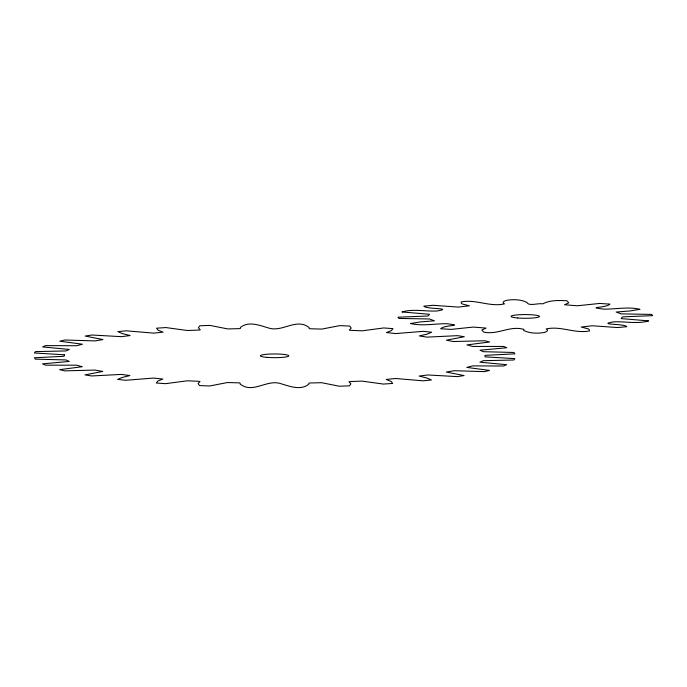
<?xml version="1.0" encoding="UTF-8"?>
<svg xmlns="http://www.w3.org/2000/svg" width="687" height="687" viewBox="0 0 687 687"><rect width="100%" height="100%" fill="white"/><g stroke="black" fill="none" stroke-linecap="round" stroke-linejoin="round"><path stroke-width="1.03" d="M64.286 354.784L64.277 356.081L63.23 356.338L34.35 357.781L35.372 359.146L65.926 359.936L69.267 361.431L42.517 363.861L45.574 365.183L76.626 365.183L82.328 366.721L59.614 369.64L64.569 370.86L94.935 370.07L102.818 371.435L84.965 374.887L91.637 375.961L121.307 374.415L129.912 375.549L122.14 377.498L117.606 379.404L125.747 380.289L153.527 378.065L162.828 379.052L157.873 381.019L156.284 383.011L165.567 383.672L187.208 380.804L198.595 381.294L200.003 381.517L198.088 383.569L199.505 385.57L209.587 385.991L227.44 382.539L239.377 382.865L240.167 383.14L240.081 384.033C252.421 393.831 266.058 379.902 279.463 383.277C288.574 385.793 300.245 391.152 308.892 384.153L308.824 383.26L309.614 382.994L321.559 382.702L339.369 386.223L349.451 385.836L350.894 383.853L348.996 381.783L350.413 381.56L361.809 381.113L383.415 384.067L392.706 383.432L391.135 381.44L386.197 379.456L395.514 378.503L423.269 380.821L431.419 379.971L426.902 378.048L419.147 376.072L427.769 374.965L457.413 376.622L464.103 375.574L446.284 372.053L454.176 370.714L484.541 371.624L489.513 370.413L466.825 367.416L472.544 365.896L503.597 366.008L506.663 364.703L479.938 362.178L483.296 360.684L513.85 360.014L514.889 358.64L484.979 356.836L484.988 355.54L486.035 355.291L514.915 353.848L513.893 352.474L483.339 351.692L480.007 350.19L506.748 347.759L503.691 346.437L472.639 346.446L466.937 344.908L489.659 341.98L484.696 340.761L453.205 341.525L446.447 340.185L464.3 336.733L457.628 335.66L426.979 337.128L419.31 335.926L427.125 334.131L431.659 332.225L423.527 331.34L395.738 333.564L386.438 332.568L391.392 330.61L392.981 328.618L383.698 327.957L362.058 330.825L350.671 330.335L349.262 330.112L351.177 328.051L349.76 326.059L339.679 325.638L321.825 329.09L309.889 328.755L309.098 328.489L309.184 327.596C296.844 317.789 283.207 331.727 269.802 328.352C260.691 325.836 249.029 320.468 240.373 327.467L240.441 328.36L239.651 328.635L227.706 328.918L209.896 325.406L199.814 325.784L198.371 327.776L200.269 329.837L198.852 330.061L187.457 330.507L165.85 327.562L156.559 328.188L158.13 330.189L163.068 332.165L153.751 333.126L125.996 330.799L117.846 331.658L122.363 333.581L130.118 335.548L121.496 336.664L91.852 335.007L85.162 336.055L102.981 339.567L95.089 340.915L64.724 340.005L59.752 341.207L82.44 344.213L76.729 345.733L45.668 345.613L42.603 346.926L69.327 349.451L65.969 350.937L35.415 351.615L34.376 352.981L64.286 354.784M523.769 329.374L523.7 330.438C529.797 333.487 537.165 333.581 543.735 332.577C545.693 332.233 549.78 330.327 546.113 328.979C560.824 325.578 574.744 333.882 589.498 330.928L589.231 329.58L588.27 328.858L581.219 327.046L592.228 325.758L617.647 327.553L626.802 326.694C624.328 323.483 596.256 324.934 613.457 321.868C625.058 321.224 637.433 324.247 648.657 320.889L621.108 318.596L622.259 317.085L623.401 316.836L652.65 315.642L651.731 314.414L621.194 313.873L616.179 312.044L630.177 310.945L640.001 309.33C628.219 306.496 615.878 309.27 603.925 309.141C584.731 306.797 606.097 308.274 609.893 304.109L599.614 303.456L577.278 305.775L564.534 304.753L568.776 302.821L566.912 300.76C558.969 300.374 549.978 299.979 542.782 303.86C538.402 302.855 528.621 306.625 526.92 302.417C520.823 299.369 513.455 299.274 506.886 300.279C504.928 300.623 500.84 302.52 504.507 303.877C489.797 307.278 475.876 298.974 461.123 301.928L461.389 303.276L462.351 303.998L469.401 305.809L458.392 307.089L432.973 305.294L423.819 306.162C426.292 309.365 454.365 307.922 437.164 310.979C425.562 311.632 413.188 308.609 401.964 311.967L429.512 314.26L428.362 315.771L427.22 316.02L397.971 317.214L398.889 318.442L429.427 318.974L434.442 320.812L420.444 321.911L410.62 323.525C422.402 326.351 434.742 323.586 446.696 323.714C465.889 326.059 444.523 324.582 440.728 328.747L451.007 329.399L473.343 327.072L486.087 328.094L481.845 330.035L483.708 332.096C497.714 335.213 509.848 325.303 523.769 329.374M517.818 317.987A14.178 1.846 0.1 0 0 539.475 316.509A14.178 1.846 0.1 0 0 518.633 314.783A14.178 1.846 0.1 0 0 517.818 317.987M267.14 357.369A14.178 1.846 0.1 0 0 288.798 355.9A14.178 1.846 0.1 0 0 267.956 354.166A14.178 1.846 0.1 0 0 267.14 357.369"/></g></svg>
